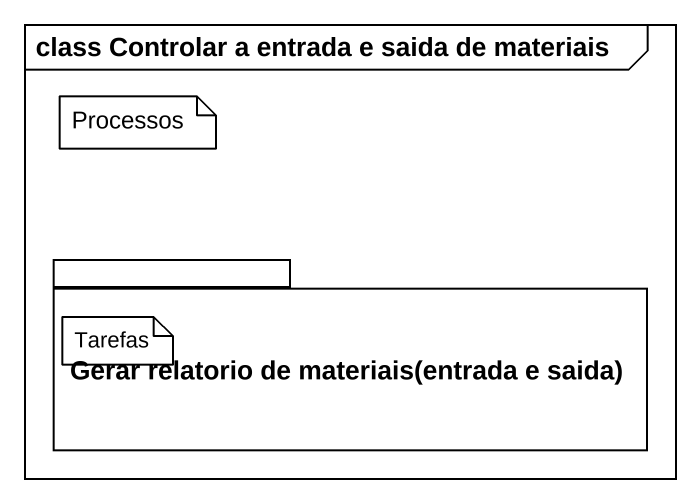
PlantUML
@startuml
mainframe class Controlar a entrada e saida de materiais
package "Gerar relatorio de materiais(entrada e saida)" as Gerar_relatorio_de {
}
note as N1
  Processos
end note
note as N2
  Tarefas
end note
@enduml
